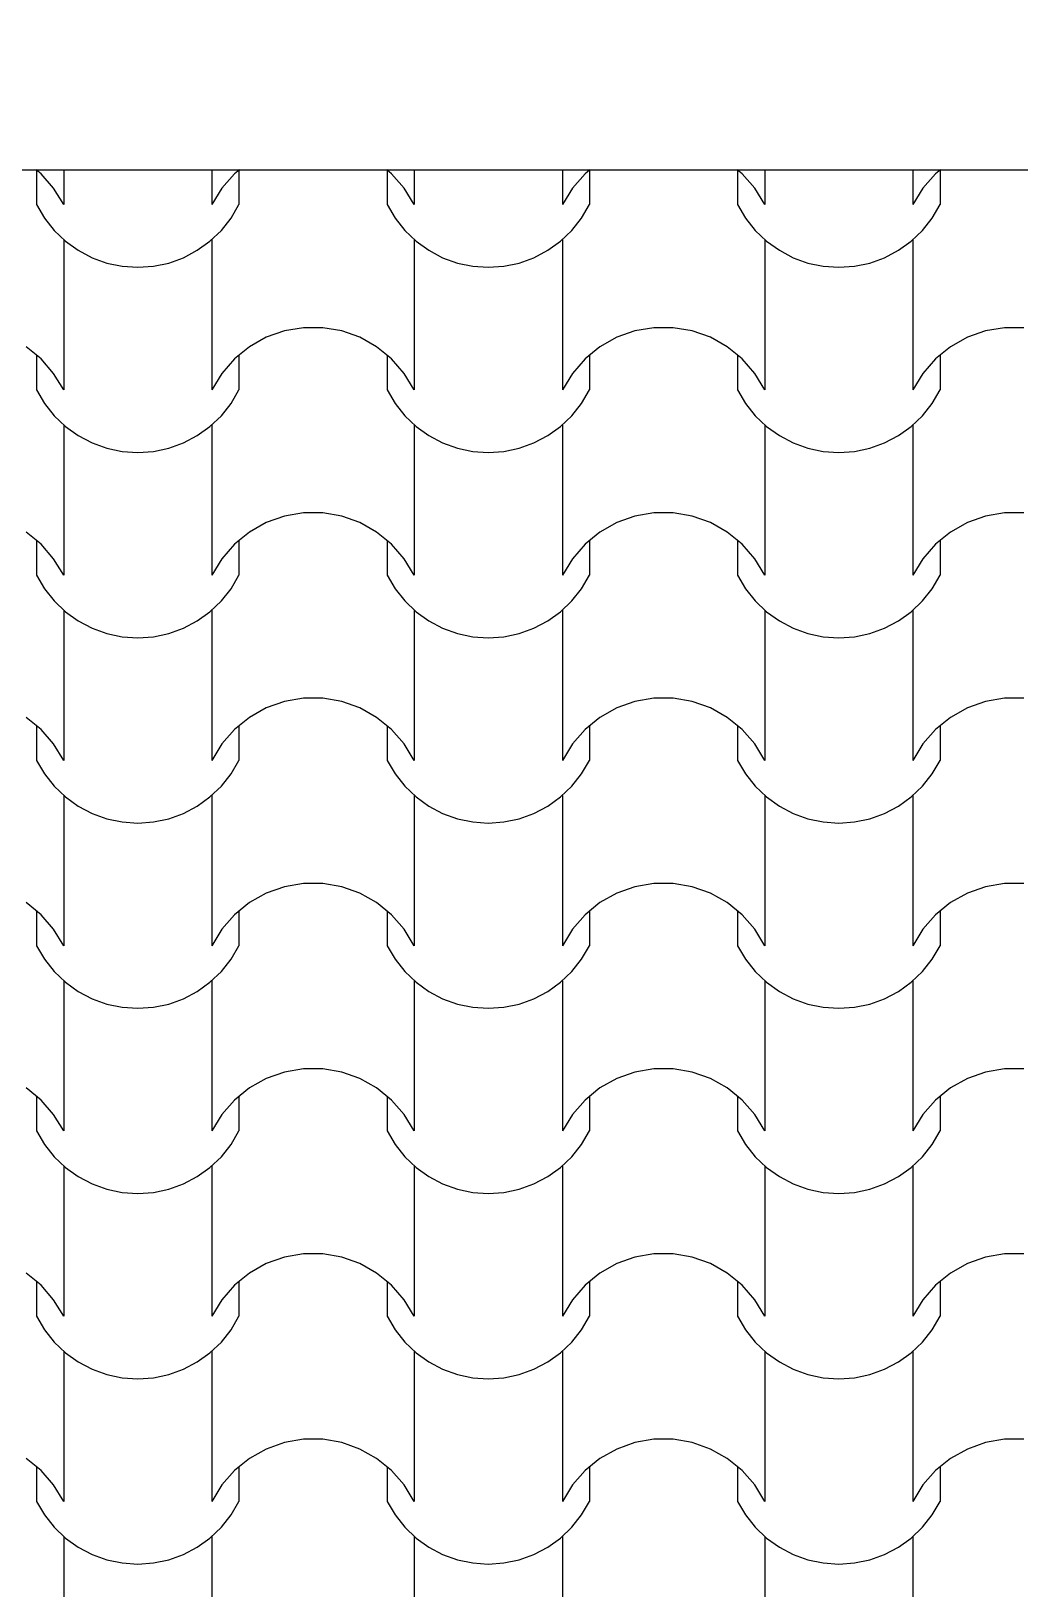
# Model space of a CAD drawing. Header units: millimetres. Extents: x 318905 to 439572, y -5133 to 105868.
# Drawn here: x 401741 to 402543, y 6484 to 7747 of the extents above; entities that cross this region are included whole.
import ezdxf

# ---------------------------------------------------------------- set-up
doc = ezdxf.new("R2010")
doc.units = ezdxf.units.MM
doc.header["$MEASUREMENT"] = 0
for name, color, linetype, lineweight in [('0_Stylo_No__98', 154, 'Continuous', 0), ('2D -  Dessin général_Stylo_No__1', 7, 'Continuous', 5), ('OMBRES_Stylo_No__1', 7, 'Continuous', 5)]:
    doc.layers.add(name, color=color, linetype=linetype, lineweight=lineweight)
doc.layers.add('OMBRES_Stylo_No__82', color=7, linetype='Continuous', lineweight=13, true_color=0xaaaaaa)
doc.styles.add('STYLE_GENERE_3', font='')
doc.styles.get('STYLE_GENERE_3').set_extended_font_data('Arial')
doc.dimstyles.new('STYLE_GENERE__1', dxfattribs={"dimtxt": 200, "dimasz": 142.5, "dimexe": 0.18, "dimexo": 500, "dimgap": 0.09, "dimtad": 0, "dimtih": 1, "dimtoh": 1, "dimlfac": 0.001, "dimzin": 0, "dimdsep": 46, "dimtxsty": 'STYLE_GENERE_3', "dimblk": 'ARROWHEAD_6', "dimblk1": 'ARROWHEAD_6', "dimblk2": 'ARROWHEAD_6', "dimcen": 0.09, "dimclrd": 154, "dimclre": 154, "dimclrt": 154, "dimazin": 0, "dimtfac": 1, "dimtdec": 4, "dimtmove": 0, "dimatfit": 3, "dimfxl": 0, "dimtolj": 1, "dimtzin": 0, "dimarcsym": 0})

# ---------------------------------------------------------------- blocks, each defined once
blk = doc.blocks.new('*X109')
at = {"layer": 'OMBRES_Stylo_No__82', "linetype": 'Continuous'}
for p, q in [((401749.5, 7631.3), (401745.5, 7634.5)), ((401745.9, 7634.2), (401745.9, 7606.2)), ((401759.7, 7619.5), (401749.5, 7631.3)), ((401767.9, 7634.5), (401767.9, 7606.2)), ((401888.1, 7634.5), (401888.1, 7606.2)), ((401906.5, 7631.3), (401896.3, 7619.5)), ((401910.5, 7634.5), (401906.5, 7631.3)), ((401910.1, 7634.2), (401910.1, 7606.2)), ((402033.9, 7631.3), (402030, 7634.5)), ((402030.4, 7634.2), (402030.4, 7606.2)), ((402044.2, 7619.5), (402033.9, 7631.3)), ((402052.4, 7634.5), (402052.4, 7606.2)), ((402172.6, 7634.5), (402172.6, 7606.2)), ((402191, 7631.3), (402180.7, 7619.5)), ((402195, 7634.5), (402191, 7631.3)), ((402194.6, 7634.2), (402194.6, 7606.2)), ((402318.4, 7631.3), (402314.5, 7634.5)), ((402314.8, 7634.2), (402314.8, 7606.2)), ((402328.7, 7619.5), (402318.4, 7631.3)), ((402336.8, 7634.5), (402336.8, 7606.2)), ((402457.1, 7634.5), (402457.1, 7606.2)), ((402475.5, 7631.3), (402465.2, 7619.5)), ((402479.5, 7634.5), (402475.5, 7631.3)), ((402479.1, 7634.2), (402479.1, 7606.2)), ((401767.9, 7606.2), (401759.7, 7619.5)), ((401896.3, 7619.5), (401888.1, 7606.2)), ((402052.4, 7606.2), (402044.2, 7619.5)), ((402180.7, 7619.5), (402172.6, 7606.2)), ((402336.8, 7606.2), (402328.7, 7619.5)), ((402465.2, 7619.5), (402457.1, 7606.2)), ((401745.9, 7606.2), (401752.3, 7595.2)), ((401903.7, 7595.2), (401910.1, 7606.2)), ((402030.4, 7606.2), (402036.8, 7595.2)), ((402188.2, 7595.2), (402194.6, 7606.2)), ((402314.8, 7606.2), (402321.3, 7595.2)), ((402472.6, 7595.2), (402479.1, 7606.2)), ((401752.3, 7595.2), (401760.2, 7585.3)), ((401895.8, 7585.3), (401903.7, 7595.2)), ((402036.8, 7595.2), (402044.7, 7585.3)), ((402180.3, 7585.3), (402188.2, 7595.2)), ((402321.3, 7595.2), (402329.2, 7585.3)), ((402464.8, 7585.3), (402472.6, 7595.2)), ((401760.2, 7585.3), (401769.4, 7576.5)), ((401886.6, 7576.5), (401895.8, 7585.3)), ((402044.7, 7585.3), (402053.9, 7576.5)), ((402171.1, 7576.5), (402180.3, 7585.3)), ((402329.2, 7585.3), (402338.4, 7576.5)), ((402455.6, 7576.5), (402464.8, 7585.3)), ((401767.9, 7577.8), (401767.9, 7516.8)), ((401769.4, 7576.5), (401779.7, 7569.1)), ((401779.7, 7569.1), (401790.9, 7563.1)), ((401865.1, 7563.1), (401876.3, 7569.1)), ((401876.3, 7569.1), (401886.6, 7576.5)), ((401888.1, 7577.8), (401888.1, 7516.8)), ((402052.4, 7577.8), (402052.4, 7516.8)), ((402053.9, 7576.5), (402064.2, 7569.1)), ((402064.2, 7569.1), (402075.4, 7563.1)), ((402149.5, 7563.1), (402160.8, 7569.1)), ((402160.8, 7569.1), (402171.1, 7576.5)), ((402172.6, 7577.8), (402172.6, 7516.8)), ((402336.8, 7577.8), (402336.8, 7516.8)), ((402338.4, 7576.5), (402348.7, 7569.1)), ((402348.7, 7569.1), (402359.9, 7563.1)), ((402434, 7563.1), (402445.3, 7569.1)), ((402445.3, 7569.1), (402455.6, 7576.5)), ((402457.1, 7577.8), (402457.1, 7516.8)), ((401790.9, 7563.1), (401802.9, 7558.8)), ((401802.9, 7558.8), (401815.3, 7556.2)), ((401815.3, 7556.2), (401828, 7555.3)), ((401828, 7555.3), (401840.7, 7556.2)), ((401840.7, 7556.2), (401853.1, 7558.8)), ((401853.1, 7558.8), (401865.1, 7563.1)), ((402075.4, 7563.1), (402087.4, 7558.8)), ((402087.4, 7558.8), (402099.8, 7556.2)), ((402099.8, 7556.2), (402112.5, 7555.3)), ((402112.5, 7555.3), (402125.2, 7556.2)), ((402125.2, 7556.2), (402137.6, 7558.8)), ((402137.6, 7558.8), (402149.5, 7563.1)), ((402359.9, 7563.1), (402371.9, 7558.8)), ((402371.9, 7558.8), (402384.3, 7556.2)), ((402384.3, 7556.2), (402397, 7555.3)), ((402397, 7555.3), (402409.6, 7556.2)), ((402409.6, 7556.2), (402422.1, 7558.8)), ((402422.1, 7558.8), (402434, 7563.1)), ((401767.9, 7516.8), (401767.9, 7455.8)), ((401888.1, 7516.8), (401888.1, 7455.8)), ((402052.4, 7516.8), (402052.4, 7455.8)), ((402172.6, 7516.8), (402172.6, 7455.8)), ((402336.8, 7516.8), (402336.8, 7455.8)), ((402457.1, 7516.8), (402457.1, 7455.8)), ((401947, 7503.7), (401932.3, 7498.5)), ((401962.4, 7506.3), (401947, 7503.7)), ((401970.2, 7506.3), (401962.4, 7506.3)), ((401978.1, 7506.3), (401970.2, 7506.3)), ((401993.5, 7503.7), (401978.1, 7506.3)), ((402008.2, 7498.5), (401993.5, 7503.7)), ((402231.5, 7503.7), (402216.8, 7498.5)), ((402246.9, 7506.3), (402231.5, 7503.7)), ((402254.7, 7506.3), (402246.9, 7506.3)), ((402262.5, 7506.3), (402254.7, 7506.3)), ((402277.9, 7503.7), (402262.5, 7506.3)), ((402292.7, 7498.5), (402277.9, 7503.7)), ((402516, 7503.7), (402501.3, 7498.5)), ((402531.4, 7506.3), (402516, 7503.7)), ((402539.2, 7506.3), (402531.4, 7506.3)), ((402547, 7506.3), (402539.2, 7506.3)), ((401932.3, 7498.5), (401918.7, 7490.8)), ((402021.8, 7490.8), (402008.2, 7498.5)), ((402216.8, 7498.5), (402203.1, 7490.8)), ((402306.3, 7490.8), (402292.7, 7498.5)), ((402501.3, 7498.5), (402487.6, 7490.8)), ((401749.5, 7481), (401737.3, 7490.8)), ((401745.9, 7483.9), (401745.9, 7455.8)), ((401759.7, 7469.2), (401749.5, 7481)), ((401906.5, 7481), (401896.3, 7469.2)), ((401918.7, 7490.8), (401906.5, 7481)), ((401910.1, 7483.9), (401910.1, 7455.8)), ((402033.9, 7481), (402021.8, 7490.8)), ((402030.4, 7483.9), (402030.4, 7455.8)), ((402044.2, 7469.2), (402033.9, 7481)), ((402191, 7481), (402180.7, 7469.2)), ((402203.1, 7490.8), (402191, 7481)), ((402194.6, 7483.9), (402194.6, 7455.8)), ((402318.4, 7481), (402306.3, 7490.8)), ((402314.8, 7483.9), (402314.8, 7455.8)), ((402328.7, 7469.2), (402318.4, 7481)), ((402475.5, 7481), (402465.2, 7469.2)), ((402487.6, 7490.8), (402475.5, 7481)), ((402479.1, 7483.9), (402479.1, 7455.8)), ((401767.9, 7455.8), (401759.7, 7469.2)), ((401896.3, 7469.2), (401888.1, 7455.8)), ((402052.4, 7455.8), (402044.2, 7469.2)), ((402180.7, 7469.2), (402172.6, 7455.8)), ((402336.8, 7455.8), (402328.7, 7469.2)), ((402465.2, 7469.2), (402457.1, 7455.8)), ((401745.9, 7455.8), (401752.3, 7444.9)), ((401903.7, 7444.9), (401910.1, 7455.8)), ((402030.4, 7455.8), (402036.8, 7444.9)), ((402188.2, 7444.9), (402194.6, 7455.8)), ((402314.8, 7455.8), (402321.3, 7444.9)), ((402472.6, 7444.9), (402479.1, 7455.8)), ((401752.3, 7444.9), (401760.2, 7434.9)), ((401895.8, 7434.9), (401903.7, 7444.9)), ((402036.8, 7444.9), (402044.7, 7434.9)), ((402180.3, 7434.9), (402188.2, 7444.9)), ((402321.3, 7444.9), (402329.2, 7434.9)), ((402464.8, 7434.9), (402472.6, 7444.9)), ((401760.2, 7434.9), (401769.4, 7426.2)), ((401886.6, 7426.2), (401895.8, 7434.9)), ((402044.7, 7434.9), (402053.9, 7426.2)), ((402171.1, 7426.2), (402180.3, 7434.9)), ((402329.2, 7434.9), (402338.4, 7426.2)), ((402455.6, 7426.2), (402464.8, 7434.9)), ((401767.9, 7427.4), (401767.9, 7366.5)), ((401769.4, 7426.2), (401779.7, 7418.7)), ((401779.7, 7418.7), (401790.9, 7412.8)), ((401865.1, 7412.8), (401876.3, 7418.7)), ((401876.3, 7418.7), (401886.6, 7426.2)), ((401888.1, 7427.4), (401888.1, 7366.5)), ((402052.4, 7427.4), (402052.4, 7366.5)), ((402053.9, 7426.2), (402064.2, 7418.7)), ((402064.2, 7418.7), (402075.4, 7412.8)), ((402149.5, 7412.8), (402160.8, 7418.7)), ((402160.8, 7418.7), (402171.1, 7426.2)), ((402172.6, 7427.4), (402172.6, 7366.5)), ((402336.8, 7427.4), (402336.8, 7366.5)), ((402338.4, 7426.2), (402348.7, 7418.7)), ((402348.7, 7418.7), (402359.9, 7412.8)), ((402434, 7412.8), (402445.3, 7418.7)), ((402445.3, 7418.7), (402455.6, 7426.2)), ((402457.1, 7427.4), (402457.1, 7366.5)), ((401790.9, 7412.8), (401802.9, 7408.5)), ((401802.9, 7408.5), (401815.3, 7405.9)), ((401815.3, 7405.9), (401828, 7405)), ((401828, 7405), (401840.7, 7405.9)), ((401840.7, 7405.9), (401853.1, 7408.5)), ((401853.1, 7408.5), (401865.1, 7412.8)), ((402075.4, 7412.8), (402087.4, 7408.5)), ((402087.4, 7408.5), (402099.8, 7405.9)), ((402099.8, 7405.9), (402112.5, 7405)), ((402112.5, 7405), (402125.2, 7405.9)), ((402125.2, 7405.9), (402137.6, 7408.5)), ((402137.6, 7408.5), (402149.5, 7412.8)), ((402359.9, 7412.8), (402371.9, 7408.5)), ((402371.9, 7408.5), (402384.3, 7405.9)), ((402384.3, 7405.9), (402397, 7405)), ((402397, 7405), (402409.6, 7405.9)), ((402409.6, 7405.9), (402422.1, 7408.5)), ((402422.1, 7408.5), (402434, 7412.8)), ((401767.9, 7366.5), (401767.9, 7305.5)), ((401888.1, 7366.5), (401888.1, 7305.5)), ((402052.4, 7366.5), (402052.4, 7305.5)), ((402172.6, 7366.5), (402172.6, 7305.5)), ((402336.8, 7366.5), (402336.8, 7305.5)), ((402457.1, 7366.5), (402457.1, 7305.5)), ((401947, 7353.4), (401932.3, 7348.1)), ((401962.4, 7356), (401947, 7353.4)), ((401970.2, 7356), (401962.4, 7356)), ((401978.1, 7356), (401970.2, 7356)), ((401993.5, 7353.4), (401978.1, 7356)), ((402008.2, 7348.1), (401993.5, 7353.4)), ((402231.5, 7353.4), (402216.8, 7348.1)), ((402246.9, 7356), (402231.5, 7353.4)), ((402254.7, 7356), (402246.9, 7356)), ((402262.5, 7356), (402254.7, 7356)), ((402277.9, 7353.4), (402262.5, 7356)), ((402292.7, 7348.1), (402277.9, 7353.4)), ((402516, 7353.4), (402501.3, 7348.1)), ((402531.4, 7356), (402516, 7353.4)), ((402539.2, 7356), (402531.4, 7356)), ((402547, 7356), (402539.2, 7356)), ((401749.5, 7330.6), (401737.3, 7340.5)), ((401918.7, 7340.5), (401906.5, 7330.6)), ((401932.3, 7348.1), (401918.7, 7340.5)), ((402021.8, 7340.5), (402008.2, 7348.1)), ((402033.9, 7330.6), (402021.8, 7340.5)), ((402203.1, 7340.5), (402191, 7330.6)), ((402216.8, 7348.1), (402203.1, 7340.5)), ((402306.3, 7340.5), (402292.7, 7348.1)), ((402318.4, 7330.6), (402306.3, 7340.5)), ((402487.6, 7340.5), (402475.5, 7330.6)), ((402501.3, 7348.1), (402487.6, 7340.5)), ((401745.9, 7333.5), (401745.9, 7305.5)), ((401759.7, 7318.8), (401749.5, 7330.6)), ((401906.5, 7330.6), (401896.3, 7318.8)), ((401910.1, 7333.5), (401910.1, 7305.5)), ((402030.4, 7333.5), (402030.4, 7305.5)), ((402044.2, 7318.8), (402033.9, 7330.6)), ((402191, 7330.6), (402180.7, 7318.8)), ((402194.6, 7333.5), (402194.6, 7305.5)), ((402314.8, 7333.5), (402314.8, 7305.5)), ((402328.7, 7318.8), (402318.4, 7330.6)), ((402475.5, 7330.6), (402465.2, 7318.8)), ((402479.1, 7333.5), (402479.1, 7305.5)), ((401767.9, 7305.5), (401759.7, 7318.8)), ((401896.3, 7318.8), (401888.1, 7305.5)), ((402052.4, 7305.5), (402044.2, 7318.8)), ((402180.7, 7318.8), (402172.6, 7305.5)), ((402336.8, 7305.5), (402328.7, 7318.8)), ((402465.2, 7318.8), (402457.1, 7305.5)), ((401745.9, 7305.5), (401752.3, 7294.5)), ((401903.7, 7294.5), (401910.1, 7305.5)), ((402030.4, 7305.5), (402036.8, 7294.5)), ((402188.2, 7294.5), (402194.6, 7305.5)), ((402314.8, 7305.5), (402321.3, 7294.5)), ((402472.6, 7294.5), (402479.1, 7305.5)), ((401752.3, 7294.5), (401760.2, 7284.6)), ((401895.8, 7284.6), (401903.7, 7294.5)), ((402036.8, 7294.5), (402044.7, 7284.6)), ((402180.3, 7284.6), (402188.2, 7294.5)), ((402321.3, 7294.5), (402329.2, 7284.6)), ((402464.8, 7284.6), (402472.6, 7294.5)), ((401760.2, 7284.6), (401769.4, 7275.8)), ((401767.9, 7277.1), (401767.9, 7216.1)), ((401886.6, 7275.8), (401895.8, 7284.6)), ((401888.1, 7277.1), (401888.1, 7216.1)), ((402044.7, 7284.6), (402053.9, 7275.8)), ((402052.4, 7277.1), (402052.4, 7216.1)), ((402171.1, 7275.8), (402180.3, 7284.6)), ((402172.6, 7277.1), (402172.6, 7216.1)), ((402329.2, 7284.6), (402338.4, 7275.8)), ((402336.8, 7277.1), (402336.8, 7216.1)), ((402455.6, 7275.8), (402464.8, 7284.6)), ((402457.1, 7277.1), (402457.1, 7216.1)), ((401769.4, 7275.8), (401779.7, 7268.4)), ((401779.7, 7268.4), (401790.9, 7262.5)), ((401865.1, 7262.5), (401876.3, 7268.4)), ((401876.3, 7268.4), (401886.6, 7275.8)), ((402053.9, 7275.8), (402064.2, 7268.4)), ((402064.2, 7268.4), (402075.4, 7262.5)), ((402149.5, 7262.5), (402160.8, 7268.4)), ((402160.8, 7268.4), (402171.1, 7275.8)), ((402338.4, 7275.8), (402348.7, 7268.4)), ((402348.7, 7268.4), (402359.9, 7262.5)), ((402434, 7262.5), (402445.3, 7268.4)), ((402445.3, 7268.4), (402455.6, 7275.8)), ((401790.9, 7262.5), (401802.9, 7258.2)), ((401802.9, 7258.2), (401815.3, 7255.5)), ((401815.3, 7255.5), (401828, 7254.7)), ((401828, 7254.7), (401840.7, 7255.5)), ((401840.7, 7255.5), (401853.1, 7258.2)), ((401853.1, 7258.2), (401865.1, 7262.5)), ((402075.4, 7262.5), (402087.4, 7258.2)), ((402087.4, 7258.2), (402099.8, 7255.5)), ((402099.8, 7255.5), (402112.5, 7254.7)), ((402112.5, 7254.7), (402125.2, 7255.5)), ((402125.2, 7255.5), (402137.6, 7258.2)), ((402137.6, 7258.2), (402149.5, 7262.5)), ((402359.9, 7262.5), (402371.9, 7258.2)), ((402371.9, 7258.2), (402384.3, 7255.5)), ((402384.3, 7255.5), (402397, 7254.7)), ((402397, 7254.7), (402409.6, 7255.5)), ((402409.6, 7255.5), (402422.1, 7258.2)), ((402422.1, 7258.2), (402434, 7262.5)), ((401767.9, 7216.1), (401767.9, 7155.2)), ((401888.1, 7216.1), (401888.1, 7155.2)), ((402052.4, 7216.1), (402052.4, 7155.2)), ((402172.6, 7216.1), (402172.6, 7155.2)), ((402336.8, 7216.1), (402336.8, 7155.2)), ((402457.1, 7216.1), (402457.1, 7155.2)), ((401947, 7203), (401932.3, 7197.8)), ((401962.4, 7205.7), (401947, 7203)), ((401970.2, 7205.7), (401962.4, 7205.7)), ((401978.1, 7205.7), (401970.2, 7205.7)), ((401993.5, 7203), (401978.1, 7205.7)), ((402008.2, 7197.8), (401993.5, 7203)), ((402231.5, 7203), (402216.8, 7197.8)), ((402246.9, 7205.7), (402231.5, 7203)), ((402254.7, 7205.7), (402246.9, 7205.7)), ((402262.5, 7205.7), (402254.7, 7205.7)), ((402277.9, 7203), (402262.5, 7205.7)), ((402292.7, 7197.8), (402277.9, 7203)), ((402516, 7203), (402501.3, 7197.8)), ((402531.4, 7205.7), (402516, 7203)), ((402539.2, 7205.7), (402531.4, 7205.7)), ((402547, 7205.7), (402539.2, 7205.7)), ((401749.5, 7180.3), (401737.3, 7190.1)), ((401918.7, 7190.1), (401906.5, 7180.3)), ((401932.3, 7197.8), (401918.7, 7190.1)), ((402021.8, 7190.1), (402008.2, 7197.8)), ((402033.9, 7180.3), (402021.8, 7190.1)), ((402203.1, 7190.1), (402191, 7180.3)), ((402216.8, 7197.8), (402203.1, 7190.1)), ((402306.3, 7190.1), (402292.7, 7197.8)), ((402318.4, 7180.3), (402306.3, 7190.1)), ((402487.6, 7190.1), (402475.5, 7180.3)), ((402501.3, 7197.8), (402487.6, 7190.1)), ((401745.9, 7183.2), (401745.9, 7155.2)), ((401759.7, 7168.5), (401749.5, 7180.3)), ((401906.5, 7180.3), (401896.3, 7168.5)), ((401910.1, 7183.2), (401910.1, 7155.2)), ((402030.4, 7183.2), (402030.4, 7155.2)), ((402044.2, 7168.5), (402033.9, 7180.3)), ((402191, 7180.3), (402180.7, 7168.5)), ((402194.6, 7183.2), (402194.6, 7155.2)), ((402314.8, 7183.2), (402314.8, 7155.2)), ((402328.7, 7168.5), (402318.4, 7180.3)), ((402475.5, 7180.3), (402465.2, 7168.5)), ((402479.1, 7183.2), (402479.1, 7155.2)), ((401767.9, 7155.2), (401759.7, 7168.5)), ((401896.3, 7168.5), (401888.1, 7155.2)), ((402052.4, 7155.2), (402044.2, 7168.5)), ((402180.7, 7168.5), (402172.6, 7155.2)), ((402336.8, 7155.2), (402328.7, 7168.5)), ((402465.2, 7168.5), (402457.1, 7155.2)), ((401745.9, 7155.2), (401752.3, 7144.2)), ((401903.7, 7144.2), (401910.1, 7155.2)), ((402030.4, 7155.2), (402036.8, 7144.2)), ((402188.2, 7144.2), (402194.6, 7155.2)), ((402314.8, 7155.2), (402321.3, 7144.2)), ((402472.6, 7144.2), (402479.1, 7155.2)), ((401752.3, 7144.2), (401760.2, 7134.3)), ((401895.8, 7134.3), (401903.7, 7144.2)), ((402036.8, 7144.2), (402044.7, 7134.3)), ((402180.3, 7134.3), (402188.2, 7144.2)), ((402321.3, 7144.2), (402329.2, 7134.3)), ((402464.8, 7134.3), (402472.6, 7144.2)), ((401760.2, 7134.3), (401769.4, 7125.5)), ((401767.9, 7126.8), (401767.9, 7065.8)), ((401769.4, 7125.5), (401779.7, 7118.1)), ((401876.3, 7118.1), (401886.6, 7125.5)), ((401886.6, 7125.5), (401895.8, 7134.3)), ((401888.1, 7126.8), (401888.1, 7065.8)), ((402044.7, 7134.3), (402053.9, 7125.5)), ((402052.4, 7126.8), (402052.4, 7065.8)), ((402053.9, 7125.5), (402064.2, 7118.1)), ((402160.8, 7118.1), (402171.1, 7125.5)), ((402171.1, 7125.5), (402180.3, 7134.3)), ((402172.6, 7126.8), (402172.6, 7065.8)), ((402329.2, 7134.3), (402338.4, 7125.5)), ((402336.8, 7126.8), (402336.8, 7065.8)), ((402338.4, 7125.5), (402348.7, 7118.1)), ((402445.3, 7118.1), (402455.6, 7125.5)), ((402455.6, 7125.5), (402464.8, 7134.3)), ((402457.1, 7126.8), (402457.1, 7065.8)), ((401779.7, 7118.1), (401790.9, 7112.1)), ((401790.9, 7112.1), (401802.9, 7107.8)), ((401853.1, 7107.8), (401865.1, 7112.1)), ((401865.1, 7112.1), (401876.3, 7118.1)), ((402064.2, 7118.1), (402075.4, 7112.1)), ((402075.4, 7112.1), (402087.4, 7107.8)), ((402137.6, 7107.8), (402149.5, 7112.1)), ((402149.5, 7112.1), (402160.8, 7118.1)), ((402348.7, 7118.1), (402359.9, 7112.1)), ((402359.9, 7112.1), (402371.9, 7107.8)), ((402422.1, 7107.8), (402434, 7112.1)), ((402434, 7112.1), (402445.3, 7118.1)), ((401802.9, 7107.8), (401815.3, 7105.2)), ((401815.3, 7105.2), (401828, 7104.3)), ((401828, 7104.3), (401840.7, 7105.2)), ((401840.7, 7105.2), (401853.1, 7107.8)), ((402087.4, 7107.8), (402099.8, 7105.2)), ((402099.8, 7105.2), (402112.5, 7104.3)), ((402112.5, 7104.3), (402125.2, 7105.2)), ((402125.2, 7105.2), (402137.6, 7107.8)), ((402371.9, 7107.8), (402384.3, 7105.2)), ((402384.3, 7105.2), (402397, 7104.3)), ((402397, 7104.3), (402409.6, 7105.2)), ((402409.6, 7105.2), (402422.1, 7107.8)), ((401767.9, 7065.8), (401767.9, 7004.8)), ((401888.1, 7065.8), (401888.1, 7004.8)), ((402052.4, 7065.8), (402052.4, 7004.8)), ((402172.6, 7065.8), (402172.6, 7004.8)), ((402336.8, 7065.8), (402336.8, 7004.8)), ((402457.1, 7065.8), (402457.1, 7004.8)), ((401947, 7052.7), (401932.3, 7047.4)), ((401962.4, 7055.3), (401947, 7052.7)), ((401970.2, 7055.3), (401962.4, 7055.3)), ((401978.1, 7055.3), (401970.2, 7055.3)), ((401993.5, 7052.7), (401978.1, 7055.3)), ((402008.2, 7047.4), (401993.5, 7052.7)), ((402231.5, 7052.7), (402216.8, 7047.4)), ((402246.9, 7055.3), (402231.5, 7052.7)), ((402254.7, 7055.3), (402246.9, 7055.3)), ((402262.5, 7055.3), (402254.7, 7055.3)), ((402277.9, 7052.7), (402262.5, 7055.3)), ((402292.7, 7047.4), (402277.9, 7052.7)), ((402516, 7052.7), (402501.3, 7047.4)), ((402531.4, 7055.3), (402516, 7052.7)), ((402539.2, 7055.3), (402531.4, 7055.3)), ((402547, 7055.3), (402539.2, 7055.3)), ((401749.5, 7029.9), (401737.3, 7039.8)), ((401918.7, 7039.8), (401906.5, 7029.9)), ((401932.3, 7047.4), (401918.7, 7039.8)), ((402021.8, 7039.8), (402008.2, 7047.4)), ((402033.9, 7029.9), (402021.8, 7039.8)), ((402203.1, 7039.8), (402191, 7029.9)), ((402216.8, 7047.4), (402203.1, 7039.8)), ((402306.3, 7039.8), (402292.7, 7047.4)), ((402318.4, 7029.9), (402306.3, 7039.8)), ((402487.6, 7039.8), (402475.5, 7029.9)), ((402501.3, 7047.4), (402487.6, 7039.8)), ((401745.9, 7032.9), (401745.9, 7004.8)), ((401759.7, 7018.2), (401749.5, 7029.9)), ((401906.5, 7029.9), (401896.3, 7018.2)), ((401910.1, 7032.9), (401910.1, 7004.8)), ((402030.4, 7032.9), (402030.4, 7004.8)), ((402044.2, 7018.2), (402033.9, 7029.9)), ((402191, 7029.9), (402180.7, 7018.2)), ((402194.6, 7032.9), (402194.6, 7004.8)), ((402314.8, 7032.9), (402314.8, 7004.8)), ((402328.7, 7018.2), (402318.4, 7029.9)), ((402475.5, 7029.9), (402465.2, 7018.2)), ((402479.1, 7032.9), (402479.1, 7004.8)), ((401767.9, 7004.8), (401759.7, 7018.2)), ((401896.3, 7018.2), (401888.1, 7004.8)), ((402052.4, 7004.8), (402044.2, 7018.2)), ((402180.7, 7018.2), (402172.6, 7004.8)), ((402336.8, 7004.8), (402328.7, 7018.2)), ((402465.2, 7018.2), (402457.1, 7004.8)), ((401745.9, 7004.8), (401752.3, 6993.9)), ((401903.7, 6993.9), (401910.1, 7004.8)), ((402030.4, 7004.8), (402036.8, 6993.9)), ((402188.2, 6993.9), (402194.6, 7004.8)), ((402314.8, 7004.8), (402321.3, 6993.9)), ((402472.6, 6993.9), (402479.1, 7004.8)), ((401752.3, 6993.9), (401760.2, 6983.9)), ((401895.8, 6983.9), (401903.7, 6993.9)), ((402036.8, 6993.9), (402044.7, 6983.9)), ((402180.3, 6983.9), (402188.2, 6993.9)), ((402321.3, 6993.9), (402329.2, 6983.9)), ((402464.8, 6983.9), (402472.6, 6993.9)), ((401760.2, 6983.9), (401769.4, 6975.1)), ((401767.9, 6976.4), (401767.9, 6915.5)), ((401769.4, 6975.1), (401779.7, 6967.7)), ((401876.3, 6967.7), (401886.6, 6975.1)), ((401886.6, 6975.1), (401895.8, 6983.9)), ((401888.1, 6976.4), (401888.1, 6915.5)), ((402044.7, 6983.9), (402053.9, 6975.1)), ((402052.4, 6976.4), (402052.4, 6915.5)), ((402053.9, 6975.1), (402064.2, 6967.7)), ((402160.8, 6967.7), (402171.1, 6975.1)), ((402171.1, 6975.1), (402180.3, 6983.9)), ((402172.6, 6976.4), (402172.6, 6915.5)), ((402329.2, 6983.9), (402338.4, 6975.1)), ((402336.8, 6976.4), (402336.8, 6915.5)), ((402338.4, 6975.1), (402348.7, 6967.7)), ((402445.3, 6967.7), (402455.6, 6975.1)), ((402455.6, 6975.1), (402464.8, 6983.9)), ((402457.1, 6976.4), (402457.1, 6915.5)), ((401779.7, 6967.7), (401790.9, 6961.8)), ((401790.9, 6961.8), (401802.9, 6957.5)), ((401853.1, 6957.5), (401865.1, 6961.8)), ((401865.1, 6961.8), (401876.3, 6967.7)), ((402064.2, 6967.7), (402075.4, 6961.8)), ((402075.4, 6961.8), (402087.4, 6957.5)), ((402137.6, 6957.5), (402149.5, 6961.8)), ((402149.5, 6961.8), (402160.8, 6967.7)), ((402348.7, 6967.7), (402359.9, 6961.8)), ((402359.9, 6961.8), (402371.9, 6957.5)), ((402422.1, 6957.5), (402434, 6961.8)), ((402434, 6961.8), (402445.3, 6967.7)), ((401802.9, 6957.5), (401815.3, 6954.9)), ((401815.3, 6954.9), (401828, 6954)), ((401828, 6954), (401840.7, 6954.9)), ((401840.7, 6954.9), (401853.1, 6957.5)), ((402087.4, 6957.5), (402099.8, 6954.9)), ((402099.8, 6954.9), (402112.5, 6954)), ((402112.5, 6954), (402125.2, 6954.9)), ((402125.2, 6954.9), (402137.6, 6957.5)), ((402371.9, 6957.5), (402384.3, 6954.9)), ((402384.3, 6954.9), (402397, 6954)), ((402397, 6954), (402409.6, 6954.9)), ((402409.6, 6954.9), (402422.1, 6957.5)), ((401767.9, 6915.5), (401767.9, 6854.5)), ((401888.1, 6915.5), (401888.1, 6854.5)), ((402052.4, 6915.5), (402052.4, 6854.5)), ((402172.6, 6915.5), (402172.6, 6854.5)), ((402336.8, 6915.5), (402336.8, 6854.5)), ((402457.1, 6915.5), (402457.1, 6854.5)), ((401947, 6902.3), (401932.3, 6897.1)), ((401962.4, 6905), (401947, 6902.3)), ((401970.2, 6905), (401962.4, 6905)), ((401978.1, 6905), (401970.2, 6905)), ((401993.5, 6902.3), (401978.1, 6905)), ((402008.2, 6897.1), (401993.5, 6902.3)), ((402231.5, 6902.3), (402216.8, 6897.1)), ((402246.9, 6905), (402231.5, 6902.3)), ((402254.7, 6905), (402246.9, 6905)), ((402262.5, 6905), (402254.7, 6905)), ((402277.9, 6902.3), (402262.5, 6905)), ((402292.7, 6897.1), (402277.9, 6902.3)), ((402516, 6902.3), (402501.3, 6897.1)), ((402531.4, 6905), (402516, 6902.3)), ((402539.2, 6905), (402531.4, 6905)), ((402547, 6905), (402539.2, 6905)), ((401749.5, 6879.6), (401737.3, 6889.5)), ((401918.7, 6889.5), (401906.5, 6879.6)), ((401932.3, 6897.1), (401918.7, 6889.5)), ((402021.8, 6889.5), (402008.2, 6897.1)), ((402033.9, 6879.6), (402021.8, 6889.5)), ((402203.1, 6889.5), (402191, 6879.6)), ((402216.8, 6897.1), (402203.1, 6889.5)), ((402306.3, 6889.5), (402292.7, 6897.1)), ((402318.4, 6879.6), (402306.3, 6889.5)), ((402487.6, 6889.5), (402475.5, 6879.6)), ((402501.3, 6897.1), (402487.6, 6889.5)), ((401745.9, 6882.5), (401745.9, 6854.5)), ((401759.7, 6867.8), (401749.5, 6879.6)), ((401906.5, 6879.6), (401896.3, 6867.8)), ((401910.1, 6882.5), (401910.1, 6854.5)), ((402030.4, 6882.5), (402030.4, 6854.5)), ((402044.2, 6867.8), (402033.9, 6879.6)), ((402191, 6879.6), (402180.7, 6867.8)), ((402194.6, 6882.5), (402194.6, 6854.5)), ((402314.8, 6882.5), (402314.8, 6854.5)), ((402328.7, 6867.8), (402318.4, 6879.6)), ((402475.5, 6879.6), (402465.2, 6867.8)), ((402479.1, 6882.5), (402479.1, 6854.5)), ((401767.9, 6854.5), (401759.7, 6867.8)), ((401896.3, 6867.8), (401888.1, 6854.5)), ((402052.4, 6854.5), (402044.2, 6867.8)), ((402180.7, 6867.8), (402172.6, 6854.5)), ((402336.8, 6854.5), (402328.7, 6867.8)), ((402465.2, 6867.8), (402457.1, 6854.5)), ((401745.9, 6854.5), (401752.3, 6843.5)), ((401903.7, 6843.5), (401910.1, 6854.5)), ((402030.4, 6854.5), (402036.8, 6843.5)), ((402188.2, 6843.5), (402194.6, 6854.5)), ((402314.8, 6854.5), (402321.3, 6843.5)), ((402472.6, 6843.5), (402479.1, 6854.5)), ((401752.3, 6843.5), (401760.2, 6833.6)), ((401895.8, 6833.6), (401903.7, 6843.5)), ((402036.8, 6843.5), (402044.7, 6833.6)), ((402180.3, 6833.6), (402188.2, 6843.5)), ((402321.3, 6843.5), (402329.2, 6833.6)), ((402464.8, 6833.6), (402472.6, 6843.5)), ((401760.2, 6833.6), (401769.4, 6824.8)), ((401767.9, 6826.1), (401767.9, 6765.1)), ((401769.4, 6824.8), (401779.7, 6817.4)), ((401876.3, 6817.4), (401886.6, 6824.8)), ((401886.6, 6824.8), (401895.8, 6833.6)), ((401888.1, 6826.1), (401888.1, 6765.1)), ((402044.7, 6833.6), (402053.9, 6824.8)), ((402052.4, 6826.1), (402052.4, 6765.1)), ((402053.9, 6824.8), (402064.2, 6817.4)), ((402160.8, 6817.4), (402171.1, 6824.8)), ((402171.1, 6824.8), (402180.3, 6833.6)), ((402172.6, 6826.1), (402172.6, 6765.1)), ((402329.2, 6833.6), (402338.4, 6824.8)), ((402336.8, 6826.1), (402336.8, 6765.1)), ((402338.4, 6824.8), (402348.7, 6817.4)), ((402445.3, 6817.4), (402455.6, 6824.8)), ((402455.6, 6824.8), (402464.8, 6833.6)), ((402457.1, 6826.1), (402457.1, 6765.1)), ((401779.7, 6817.4), (401790.9, 6811.5)), ((401790.9, 6811.5), (401802.9, 6807.2)), ((401853.1, 6807.2), (401865.1, 6811.5)), ((401865.1, 6811.5), (401876.3, 6817.4)), ((402064.2, 6817.4), (402075.4, 6811.5)), ((402075.4, 6811.5), (402087.4, 6807.2)), ((402137.6, 6807.2), (402149.5, 6811.5)), ((402149.5, 6811.5), (402160.8, 6817.4)), ((402348.7, 6817.4), (402359.9, 6811.5)), ((402359.9, 6811.5), (402371.9, 6807.2)), ((402422.1, 6807.2), (402434, 6811.5)), ((402434, 6811.5), (402445.3, 6817.4)), ((401802.9, 6807.2), (401815.3, 6804.5)), ((401815.3, 6804.5), (401828, 6803.7)), ((401828, 6803.7), (401840.7, 6804.5)), ((401840.7, 6804.5), (401853.1, 6807.2)), ((402087.4, 6807.2), (402099.8, 6804.5)), ((402099.8, 6804.5), (402112.5, 6803.7)), ((402112.5, 6803.7), (402125.2, 6804.5)), ((402125.2, 6804.5), (402137.6, 6807.2)), ((402371.9, 6807.2), (402384.3, 6804.5)), ((402384.3, 6804.5), (402397, 6803.7)), ((402397, 6803.7), (402409.6, 6804.5)), ((402409.6, 6804.5), (402422.1, 6807.2)), ((401767.9, 6765.1), (401767.9, 6704.2)), ((401888.1, 6765.1), (401888.1, 6704.2)), ((402052.4, 6765.1), (402052.4, 6704.2)), ((402172.6, 6765.1), (402172.6, 6704.2)), ((402336.8, 6765.1), (402336.8, 6704.2)), ((402457.1, 6765.1), (402457.1, 6704.2)), ((401932.3, 6746.8), (401918.7, 6739.1)), ((401947, 6752), (401932.3, 6746.8)), ((401962.4, 6754.7), (401947, 6752)), ((401970.2, 6754.7), (401962.4, 6754.7)), ((401978.1, 6754.7), (401970.2, 6754.7)), ((401993.5, 6752), (401978.1, 6754.7)), ((402008.2, 6746.8), (401993.5, 6752)), ((402021.8, 6739.1), (402008.2, 6746.8)), ((402216.8, 6746.8), (402203.1, 6739.1)), ((402231.5, 6752), (402216.8, 6746.8)), ((402246.9, 6754.7), (402231.5, 6752)), ((402254.7, 6754.7), (402246.9, 6754.7)), ((402262.5, 6754.7), (402254.7, 6754.7)), ((402277.9, 6752), (402262.5, 6754.7)), ((402292.7, 6746.8), (402277.9, 6752)), ((402306.3, 6739.1), (402292.7, 6746.8)), ((402501.3, 6746.8), (402487.6, 6739.1)), ((402516, 6752), (402501.3, 6746.8)), ((402531.4, 6754.7), (402516, 6752)), ((402539.2, 6754.7), (402531.4, 6754.7)), ((402547, 6754.7), (402539.2, 6754.7)), ((401749.5, 6729.3), (401737.3, 6739.1)), ((401918.7, 6739.1), (401906.5, 6729.3)), ((402033.9, 6729.3), (402021.8, 6739.1)), ((402203.1, 6739.1), (402191, 6729.3)), ((402318.4, 6729.3), (402306.3, 6739.1)), ((402487.6, 6739.1), (402475.5, 6729.3)), ((401745.9, 6732.2), (401745.9, 6704.2)), ((401759.7, 6717.5), (401749.5, 6729.3)), ((401906.5, 6729.3), (401896.3, 6717.5)), ((401910.1, 6732.2), (401910.1, 6704.2)), ((402030.4, 6732.2), (402030.4, 6704.2)), ((402044.2, 6717.5), (402033.9, 6729.3)), ((402191, 6729.3), (402180.7, 6717.5)), ((402194.6, 6732.2), (402194.6, 6704.2)), ((402314.8, 6732.2), (402314.8, 6704.2)), ((402328.7, 6717.5), (402318.4, 6729.3)), ((402475.5, 6729.3), (402465.2, 6717.5)), ((402479.1, 6732.2), (402479.1, 6704.2)), ((401767.9, 6704.2), (401759.7, 6717.5)), ((401896.3, 6717.5), (401888.1, 6704.2)), ((402052.4, 6704.2), (402044.2, 6717.5)), ((402180.7, 6717.5), (402172.6, 6704.2)), ((402336.8, 6704.2), (402328.7, 6717.5)), ((402465.2, 6717.5), (402457.1, 6704.2)), ((401745.9, 6704.2), (401752.3, 6693.2)), ((401903.7, 6693.2), (401910.1, 6704.2)), ((402030.4, 6704.2), (402036.8, 6693.2)), ((402188.2, 6693.2), (402194.6, 6704.2)), ((402314.8, 6704.2), (402321.3, 6693.2)), ((402472.6, 6693.2), (402479.1, 6704.2)), ((401752.3, 6693.2), (401760.2, 6683.2)), ((401760.2, 6683.2), (401769.4, 6674.5)), ((401886.6, 6674.5), (401895.8, 6683.2)), ((401895.8, 6683.2), (401903.7, 6693.2)), ((402036.8, 6693.2), (402044.7, 6683.2)), ((402044.7, 6683.2), (402053.9, 6674.5)), ((402171.1, 6674.5), (402180.3, 6683.2)), ((402180.3, 6683.2), (402188.2, 6693.2)), ((402321.3, 6693.2), (402329.2, 6683.2)), ((402329.2, 6683.2), (402338.4, 6674.5)), ((402455.6, 6674.5), (402464.8, 6683.2)), ((402464.8, 6683.2), (402472.6, 6693.2)), ((401767.9, 6675.8), (401767.9, 6614.8)), ((401769.4, 6674.5), (401779.7, 6667.1)), ((401876.3, 6667.1), (401886.6, 6674.5)), ((401888.1, 6675.8), (401888.1, 6614.8)), ((402052.4, 6675.8), (402052.4, 6614.8)), ((402053.9, 6674.5), (402064.2, 6667.1)), ((402160.8, 6667.1), (402171.1, 6674.5)), ((402172.6, 6675.8), (402172.6, 6614.8)), ((402336.8, 6675.8), (402336.8, 6614.8)), ((402338.4, 6674.5), (402348.7, 6667.1)), ((402445.3, 6667.1), (402455.6, 6674.5)), ((402457.1, 6675.8), (402457.1, 6614.8)), ((401779.7, 6667.1), (401790.9, 6661.1)), ((401790.9, 6661.1), (401802.9, 6656.8)), ((401853.1, 6656.8), (401865.1, 6661.1)), ((401865.1, 6661.1), (401876.3, 6667.1)), ((402064.2, 6667.1), (402075.4, 6661.1)), ((402075.4, 6661.1), (402087.4, 6656.8)), ((402137.6, 6656.8), (402149.5, 6661.1)), ((402149.5, 6661.1), (402160.8, 6667.1)), ((402348.7, 6667.1), (402359.9, 6661.1)), ((402359.9, 6661.1), (402371.9, 6656.8)), ((402422.1, 6656.8), (402434, 6661.1)), ((402434, 6661.1), (402445.3, 6667.1)), ((401802.9, 6656.8), (401815.3, 6654.2)), ((401815.3, 6654.2), (401828, 6653.3)), ((401828, 6653.3), (401840.7, 6654.2)), ((401840.7, 6654.2), (401853.1, 6656.8)), ((402087.4, 6656.8), (402099.8, 6654.2)), ((402099.8, 6654.2), (402112.5, 6653.3)), ((402112.5, 6653.3), (402125.2, 6654.2)), ((402125.2, 6654.2), (402137.6, 6656.8)), ((402371.9, 6656.8), (402384.3, 6654.2)), ((402384.3, 6654.2), (402397, 6653.3)), ((402397, 6653.3), (402409.6, 6654.2)), ((402409.6, 6654.2), (402422.1, 6656.8)), ((401767.9, 6614.8), (401767.9, 6553.8)), ((401888.1, 6614.8), (401888.1, 6553.8)), ((402052.4, 6614.8), (402052.4, 6553.8)), ((402172.6, 6614.8), (402172.6, 6553.8)), ((402336.8, 6614.8), (402336.8, 6553.8)), ((402457.1, 6614.8), (402457.1, 6553.8)), ((401932.3, 6596.4), (401918.7, 6588.8)), ((401947, 6601.7), (401932.3, 6596.4)), ((401962.4, 6604.3), (401947, 6601.7)), ((401970.2, 6604.3), (401962.4, 6604.3)), ((401978.1, 6604.3), (401970.2, 6604.3)), ((401993.5, 6601.7), (401978.1, 6604.3)), ((402008.2, 6596.4), (401993.5, 6601.7)), ((402021.8, 6588.8), (402008.2, 6596.4)), ((402216.8, 6596.4), (402203.1, 6588.8)), ((402231.5, 6601.7), (402216.8, 6596.4)), ((402246.9, 6604.3), (402231.5, 6601.7)), ((402254.7, 6604.3), (402246.9, 6604.3)), ((402262.5, 6604.3), (402254.7, 6604.3)), ((402277.9, 6601.7), (402262.5, 6604.3)), ((402292.7, 6596.4), (402277.9, 6601.7)), ((402306.3, 6588.8), (402292.7, 6596.4)), ((402501.3, 6596.4), (402487.6, 6588.8)), ((402516, 6601.7), (402501.3, 6596.4)), ((402531.4, 6604.3), (402516, 6601.7)), ((402539.2, 6604.3), (402531.4, 6604.3)), ((402547, 6604.3), (402539.2, 6604.3)), ((401749.5, 6578.9), (401737.3, 6588.8)), ((401745.9, 6581.8), (401745.9, 6553.8)), ((401918.7, 6588.8), (401906.5, 6578.9)), ((401910.1, 6581.8), (401910.1, 6553.8)), ((402033.9, 6578.9), (402021.8, 6588.8)), ((402030.4, 6581.8), (402030.4, 6553.8)), ((402203.1, 6588.8), (402191, 6578.9)), ((402194.6, 6581.8), (402194.6, 6553.8)), ((402318.4, 6578.9), (402306.3, 6588.8)), ((402314.8, 6581.8), (402314.8, 6553.8)), ((402487.6, 6588.8), (402475.5, 6578.9)), ((402479.1, 6581.8), (402479.1, 6553.8)), ((401759.7, 6567.2), (401749.5, 6578.9)), ((401906.5, 6578.9), (401896.3, 6567.2)), ((402044.2, 6567.2), (402033.9, 6578.9)), ((402191, 6578.9), (402180.7, 6567.2)), ((402328.7, 6567.2), (402318.4, 6578.9)), ((402475.5, 6578.9), (402465.2, 6567.2)), ((401767.9, 6553.8), (401759.7, 6567.2)), ((401896.3, 6567.2), (401888.1, 6553.8)), ((402052.4, 6553.8), (402044.2, 6567.2)), ((402180.7, 6567.2), (402172.6, 6553.8)), ((402336.8, 6553.8), (402328.7, 6567.2)), ((402465.2, 6567.2), (402457.1, 6553.8)), ((401745.9, 6553.8), (401752.3, 6542.9)), ((401903.7, 6542.9), (401910.1, 6553.8)), ((402030.4, 6553.8), (402036.8, 6542.9)), ((402188.2, 6542.9), (402194.6, 6553.8)), ((402314.8, 6553.8), (402321.3, 6542.9)), ((402472.6, 6542.9), (402479.1, 6553.8)), ((401752.3, 6542.9), (401760.2, 6532.9)), ((401760.2, 6532.9), (401769.4, 6524.1)), ((401886.6, 6524.1), (401895.8, 6532.9)), ((401895.8, 6532.9), (401903.7, 6542.9)), ((402036.8, 6542.9), (402044.7, 6532.9)), ((402044.7, 6532.9), (402053.9, 6524.1)), ((402171.1, 6524.1), (402180.3, 6532.9)), ((402180.3, 6532.9), (402188.2, 6542.9)), ((402321.3, 6542.9), (402329.2, 6532.9)), ((402329.2, 6532.9), (402338.4, 6524.1)), ((402455.6, 6524.1), (402464.8, 6532.9)), ((402464.8, 6532.9), (402472.6, 6542.9)), ((401767.9, 6525.4), (401767.9, 6464.5)), ((401769.4, 6524.1), (401779.7, 6516.7)), ((401876.3, 6516.7), (401886.6, 6524.1)), ((401888.1, 6525.4), (401888.1, 6464.5)), ((402052.4, 6525.4), (402052.4, 6464.5)), ((402053.9, 6524.1), (402064.2, 6516.7)), ((402160.8, 6516.7), (402171.1, 6524.1)), ((402172.6, 6525.4), (402172.6, 6464.5)), ((402336.8, 6525.4), (402336.8, 6464.5)), ((402338.4, 6524.1), (402348.7, 6516.7)), ((402445.3, 6516.7), (402455.6, 6524.1)), ((402457.1, 6525.4), (402457.1, 6464.5)), ((401779.7, 6516.7), (401790.9, 6510.8)), ((401790.9, 6510.8), (401802.9, 6506.5)), ((401802.9, 6506.5), (401815.3, 6503.9)), ((401840.7, 6503.9), (401853.1, 6506.5)), ((401853.1, 6506.5), (401865.1, 6510.8)), ((401865.1, 6510.8), (401876.3, 6516.7)), ((402064.2, 6516.7), (402075.4, 6510.8)), ((402075.4, 6510.8), (402087.4, 6506.5)), ((402087.4, 6506.5), (402099.8, 6503.9)), ((402125.2, 6503.9), (402137.6, 6506.5)), ((402137.6, 6506.5), (402149.5, 6510.8)), ((402149.5, 6510.8), (402160.8, 6516.7)), ((402348.7, 6516.7), (402359.9, 6510.8)), ((402359.9, 6510.8), (402371.9, 6506.5)), ((402371.9, 6506.5), (402384.3, 6503.9)), ((402409.6, 6503.9), (402422.1, 6506.5)), ((402422.1, 6506.5), (402434, 6510.8)), ((402434, 6510.8), (402445.3, 6516.7)), ((401815.3, 6503.9), (401828, 6503)), ((401828, 6503), (401840.7, 6503.9)), ((402099.8, 6503.9), (402112.5, 6503)), ((402112.5, 6503), (402125.2, 6503.9)), ((402384.3, 6503.9), (402397, 6503)), ((402397, 6503), (402409.6, 6503.9))]:
    blk.add_line(p, q, dxfattribs=at)
blk = doc.blocks.new('Hachure_27', base_point=(0, 4000))
at = {"layer": 'OMBRES_Stylo_No__1', "linetype": 'Continuous'}
blk.add_line((399582.6, 7634.5), (406899.6, 7634.5), dxfattribs=at)
at = {"layer": 'OMBRES_Stylo_No__82', "linetype": 'Continuous'}
blk.add_blockref('*X109', (0, 0), dxfattribs=at)
blk = doc.blocks.new('*D131')
at = {"layer": '0_Stylo_No__98', "linetype": 'Continuous'}
for p, q in [((408082.7, 7634.5), (408082.7, 7747)), ((408157.7, 7559.5), (408007.7, 7709.5)), ((408223.3, 7634.5), (407582.7, 7634.5)), ((408082.7, 3678.3), (408082.7, 7634.5)), ((408082.7, -552.4), (408082.7, 3403.7)), ((408007.7, -477.4), (408157.7, -627.4)), ((408582.7, -552.4), (407942.1, -552.4)), ((408082.7, -664.9), (408082.7, -552.4))]:
    blk.add_line(p, q, dxfattribs=at)
at = {"layer": '0_Stylo_No__98', "insert": (407815.8, 3441), "char_height": 200, "attachment_point": 7, "style": 'STYLE_GENERE_3'}
blk.add_mtext('\\A1;{\\pql;\\fArial|b0|i0|c0|p34;8,19}', dxfattribs=at)
blk = doc.blocks.new('ARROWHEAD_6')
at = {"color": 0, "linetype": 'Continuous', "lineweight": 0}
for p, q in [((-0.5, -0.5), (0.5, 0.5)), ((0, 0), (-1, 0))]:
    blk.add_line(p, q, dxfattribs=at)

msp = doc.modelspace()

# ---------------------------------------------------------------- linework, layer by layer
at = {"layer": '2D -  Dessin général_Stylo_No__1', "linetype": 'Continuous'}
msp.add_line((391104.519, 7634.463), (406899.616, 7634.516), dxfattribs=at)

# ---------------------------------------------------------------- block references
at = {"layer": 'OMBRES_Stylo_No__82', "linetype": 'Continuous'}
msp.add_blockref('Hachure_27', (0, 4000), dxfattribs=at)

# ---------------------------------------------------------------- dimensions: what is measured, and where the dimension line sits
at = {"color": 154, "linetype": 'Continuous', "lineweight": 0}
dim = msp.add_linear_dim(base=(408082.725, 7634.463), p1=(408761.305, -552.434), p2=(391104.519, 7634.463), angle=90, dimstyle='STYLE_GENERE__1', dxfattribs=at)
dim.commit()
dim.dimension.update_dxf_attribs({"geometry": '*D131', "text_midpoint": (408110.923, 3541.014), "dimtype": 160})

doc.saveas('drawing.dxf')
